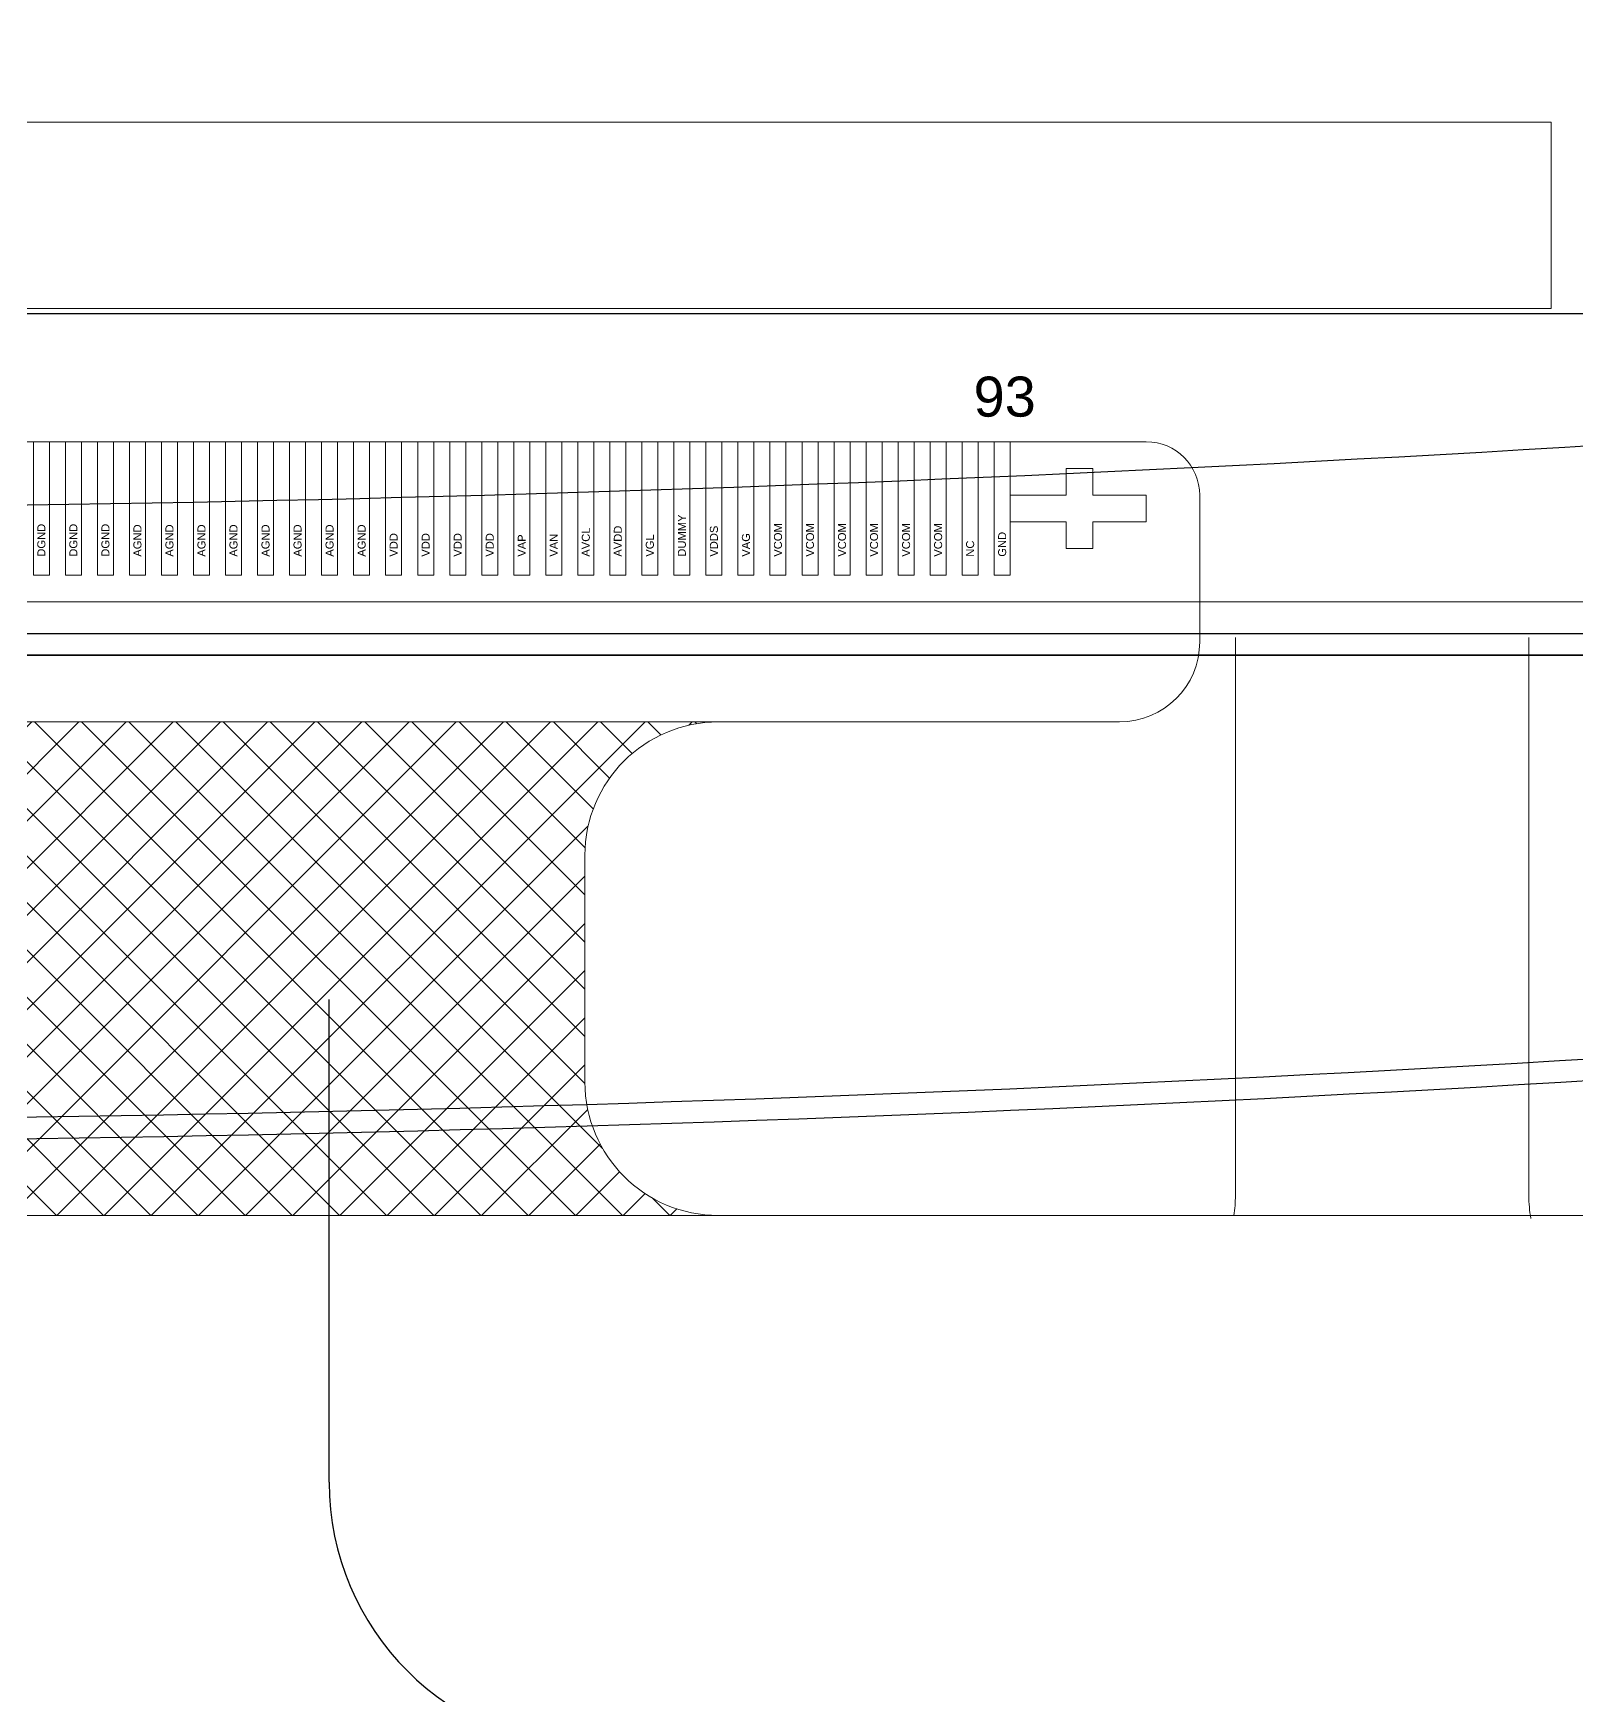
# Model space of a CAD drawing. Header units: inches. Extents: x 62 to 296, y 19 to 175.
# Drawn here: x 129.58 to 135.36, y 90.39 to 96.62 of the extents above; entities that cross this region are included whole.
import ezdxf

# ---------------------------------------------------------------- set-up
doc = ezdxf.new("R2010")
doc.units = ezdxf.units.IN
doc.header["$LTSCALE"] = 0.5
doc.header["$MEASUREMENT"] = 0
for name, color, linetype in [('02___PRT_ALL_AXES', 7, 'Continuous'), ('dim', 4, 'Continuous'), ('FPC', 3, 'Continuous')]:
    doc.layers.add(name, color=color, linetype=linetype)
doc.layers.add('DWG', color=7, linetype='Continuous', lineweight=18)
doc.layers.add('LCD', color=4, linetype='Continuous', lineweight=5)
doc.styles.get("Standard").update_dxf_attribs({"font": 'arial.ttf'})

msp = doc.modelspace()

# ---------------------------------------------------------------- hatches: boundary and pattern name
h = msp.add_hatch()
h.set_pattern_fill('ANSI37', color=3, style=0)
h.paths.add_polyline_path([(132.14518, 92.19015, -0.4142136), (131.64518, 92.69015), (131.64518, 93.54016, -0.4142136), (132.14518, 94.04016), (123.14518, 94.04016, -0.4142136), (123.64518, 93.54016), (123.64518, 92.69015, -0.4142136), (123.14518, 92.19015)])
h.paths.add_polyline_path([(126.83843, 93.53057), (129.87279, 93.53057), (129.87279, 92.61856), (126.83843, 92.61856)], flags=24)

# ---------------------------------------------------------------- linework, layer by layer
at = {"color": 7, "linetype": 'Continuous'}
msp.add_line((120.43047, 94.29015), (138.06647, 94.29015), dxfattribs=at)
for radius in [128.68645, 128.76742, 128.76742]:
    msp.add_arc((127.68692, 221.23215), radius, 265.4793877, 274.5206123, dxfattribs=at)
at = {"layer": '02___PRT_ALL_AXES', "color": 7, "linetype": 'Continuous'}
msp.add_arc((127.68692, 221.23215), 126.39242, 265.4793877, 274.5206123, dxfattribs=at)
at = {"layer": 'dim', "color": 0}
for p, q in [((141.10111, 95.57015), (114.25983, 95.57015)), ((138.06647, 94.37015), (117.29447, 94.37015)), ((138.06647, 94.29015), (121.58804, 94.29015))]:
    msp.add_line(p, q, dxfattribs=at)
at = {"layer": 'DWG', "color": 30, "lineweight": 0}
for p, q in [((121.62854, 95.09015), (133.74854, 95.09015)), ((133.94854, 94.89015), (133.94854, 94.34016)), ((123.14518, 94.04016), (132.14518, 94.04016)), ((132.14518, 94.04016), (133.64854, 94.04016)), ((131.64518, 92.69015), (131.64518, 93.54016)), ((118.03645, 92.19015), (132.14518, 92.19015)), ((132.14518, 92.19015), (135.68447, 92.19015))]:
    msp.add_line(p, q, dxfattribs=at)
for centre, radius, start, end in [((133.74854, 94.89015), 0.2, 0, 90), ((133.64854, 94.34016), 0.3, 270, 0), ((132.14518, 93.54016), 0.5, 90, 180), ((132.14518, 92.69015), 0.5, 180, 270)]:
    msp.add_arc(centre, radius, start, end, dxfattribs=at)
at = {"layer": 'FPC', "lineweight": 5}
for p, q in [((134.0823, 92.26453), (134.0823, 94.35615)), ((135.18197, 92.26453), (135.18197, 94.35615))]:
    msp.add_line(p, q, dxfattribs=at)
at = {"layer": 'FPC', "color": 2}
msp.add_line((130.68692, 91.19015), (130.68692, 92.99969), dxfattribs=at)
at = {"layer": 'FPC', "lineweight": 5}
for centre, start, end in [((133.5823, 92.26453), 351.445623, 0), ((135.68197, 92.26453), 180, 189.852735)]:
    msp.add_arc(centre, 0.5, start, end, dxfattribs=at)
at = {"layer": 'FPC', "color": 2}
msp.add_arc((131.68692, 91.19015), 1, 180, 270, dxfattribs=at)
at = {"layer": 'LCD', "color": 1}
for p, q in [((133.44854, 94.99015), (133.44854, 94.89015)), ((133.44854, 94.99015), (133.54854, 94.99015)), ((133.54854, 94.99015), (133.54854, 94.89015)), ((133.23854, 94.89015), (133.44854, 94.89015)), ((133.54854, 94.89015), (133.74854, 94.89015)), ((133.74854, 94.89015), (133.74854, 94.79015)), ((133.23854, 94.79015), (133.44854, 94.79015)), ((133.44854, 94.79015), (133.44854, 94.69015)), ((133.54854, 94.79015), (133.54854, 94.69015)), ((133.54854, 94.79015), (133.74854, 94.79015)), ((133.44854, 94.69015), (133.54854, 94.69015))]:
    msp.add_line(p, q, dxfattribs=at)
msp.add_lwpolyline([(117.80254, 131.62415), (137.57454, 131.62415, -0.4142136), (142.57454, 126.62415), (142.57454, 98.99015, -0.4142136), (138.07454, 94.49015), (117.30254, 94.49015, -0.4142136), (112.80254, 98.99015), (112.80254, 126.62415, -0.4142136)], format="xyb", close=True, dxfattribs=at)
for points in [[(120.11104, 96.28815), (135.26604, 96.28815), (135.26604, 95.59015), (120.11104, 95.59015)], [(129.57854, 95.09015), (129.63854, 95.09015), (129.63854, 94.59015), (129.57854, 94.59015)], [(129.69854, 95.09015), (129.75854, 95.09015), (129.75854, 94.59015), (129.69854, 94.59015)], [(129.81854, 95.09015), (129.87854, 95.09015), (129.87854, 94.59015), (129.81854, 94.59015)], [(129.93854, 95.09015), (129.99854, 95.09015), (129.99854, 94.59015), (129.93854, 94.59015)], [(130.05854, 95.09015), (130.11854, 95.09015), (130.11854, 94.59015), (130.05854, 94.59015)], [(130.17854, 95.09015), (130.23854, 95.09015), (130.23854, 94.59015), (130.17854, 94.59015)], [(130.29854, 95.09015), (130.35854, 95.09015), (130.35854, 94.59015), (130.29854, 94.59015)], [(130.41854, 95.09015), (130.47854, 95.09015), (130.47854, 94.59015), (130.41854, 94.59015)], [(130.53854, 95.09015), (130.59854, 95.09015), (130.59854, 94.59015), (130.53854, 94.59015)], [(130.65854, 95.09015), (130.71854, 95.09015), (130.71854, 94.59015), (130.65854, 94.59015)], [(130.77854, 95.09015), (130.83854, 95.09015), (130.83854, 94.59015), (130.77854, 94.59015)], [(130.89854, 95.09015), (130.95854, 95.09015), (130.95854, 94.59015), (130.89854, 94.59015)], [(131.01854, 95.09015), (131.07854, 95.09015), (131.07854, 94.59015), (131.01854, 94.59015)], [(131.13854, 95.09015), (131.19854, 95.09015), (131.19854, 94.59015), (131.13854, 94.59015)], [(131.25854, 95.09015), (131.31854, 95.09015), (131.31854, 94.59015), (131.25854, 94.59015)], [(131.37854, 95.09015), (131.43854, 95.09015), (131.43854, 94.59015), (131.37854, 94.59015)], [(131.49854, 95.09015), (131.55854, 95.09015), (131.55854, 94.59015), (131.49854, 94.59015)], [(131.61854, 95.09015), (131.67854, 95.09015), (131.67854, 94.59015), (131.61854, 94.59015)], [(131.73854, 95.09015), (131.79854, 95.09015), (131.79854, 94.59015), (131.73854, 94.59015)], [(131.85854, 95.09015), (131.91854, 95.09015), (131.91854, 94.59015), (131.85854, 94.59015)], [(131.97854, 95.09015), (132.03854, 95.09015), (132.03854, 94.59015), (131.97854, 94.59015)], [(132.09854, 95.09015), (132.15854, 95.09015), (132.15854, 94.59015), (132.09854, 94.59015)], [(132.21854, 95.09015), (132.27854, 95.09015), (132.27854, 94.59015), (132.21854, 94.59015)], [(132.33854, 95.09015), (132.39854, 95.09015), (132.39854, 94.59015), (132.33854, 94.59015)], [(132.45854, 95.09015), (132.51854, 95.09015), (132.51854, 94.59015), (132.45854, 94.59015)], [(132.57854, 95.09015), (132.63854, 95.09015), (132.63854, 94.59015), (132.57854, 94.59015)], [(132.69854, 95.09015), (132.75854, 95.09015), (132.75854, 94.59015), (132.69854, 94.59015)], [(132.81854, 95.09015), (132.87854, 95.09015), (132.87854, 94.59015), (132.81854, 94.59015)], [(132.93854, 95.09015), (132.99854, 95.09015), (132.99854, 94.59015), (132.93854, 94.59015)], [(133.05854, 95.09015), (133.11854, 95.09015), (133.11854, 94.59015), (133.05854, 94.59015)], [(133.17854, 95.09015), (133.23854, 95.09015), (133.23854, 94.59015), (133.17854, 94.59015)]]:
    msp.add_lwpolyline(points, close=True, dxfattribs=at)

# ---------------------------------------------------------------- texts
at = {"layer": 'LCD', "color": 1, "insert": (133.1014, 95.33439), "char_height": 0.15, "width": 0.2887817, "attachment_point": 1}
msp.add_mtext('93', dxfattribs=at)
at = {"layer": 'LCD', "color": 1, "char_height": 0.03, "width": 0.1337568, "attachment_point": 1, "rotation": 90}
for s, insert in [('DGND', (129.59344, 94.65935)), ('DGND', (129.71344, 94.65935)), ('DGND', (129.83344, 94.65935)), ('AGND', (129.95344, 94.65935)), ('AGND', (130.07344, 94.65935)), ('AGND', (130.19344, 94.65935)), ('AGND', (130.31344, 94.65935)), ('AGND', (130.43344, 94.65935)), ('AGND', (130.55344, 94.65935)), ('AGND', (130.67344, 94.65935)), ('AGND', (130.79344, 94.65935)), ('DUMMY', (131.99344, 94.65935)), ('VCOM', (132.35344, 94.65935)), ('VCOM', (132.47344, 94.65935)), ('VCOM', (132.59344, 94.65935)), ('VCOM', (132.71344, 94.65935)), ('VCOM', (132.83344, 94.65935)), ('VCOM', (132.95344, 94.65935)), ('VDD', (130.91344, 94.65935)), ('VDD', (131.03344, 94.65935)), ('VDD', (131.15344, 94.65935)), ('VDD', (131.27344, 94.65935)), ('VAP', (131.39344, 94.65935)), ('VAN', (131.51344, 94.65935)), ('AVCL', (131.63344, 94.65935)), ('AVDD', (131.75344, 94.65935)), ('VGL', (131.87344, 94.65935)), ('VDDS', (132.11344, 94.65935)), ('VAG', (132.23344, 94.65935)), ('NC', (133.07344, 94.65935)), ('GND', (133.19344, 94.65935))]:
    msp.add_mtext(s, dxfattribs=dict(at, insert=insert))

doc.saveas('drawing.dxf')
